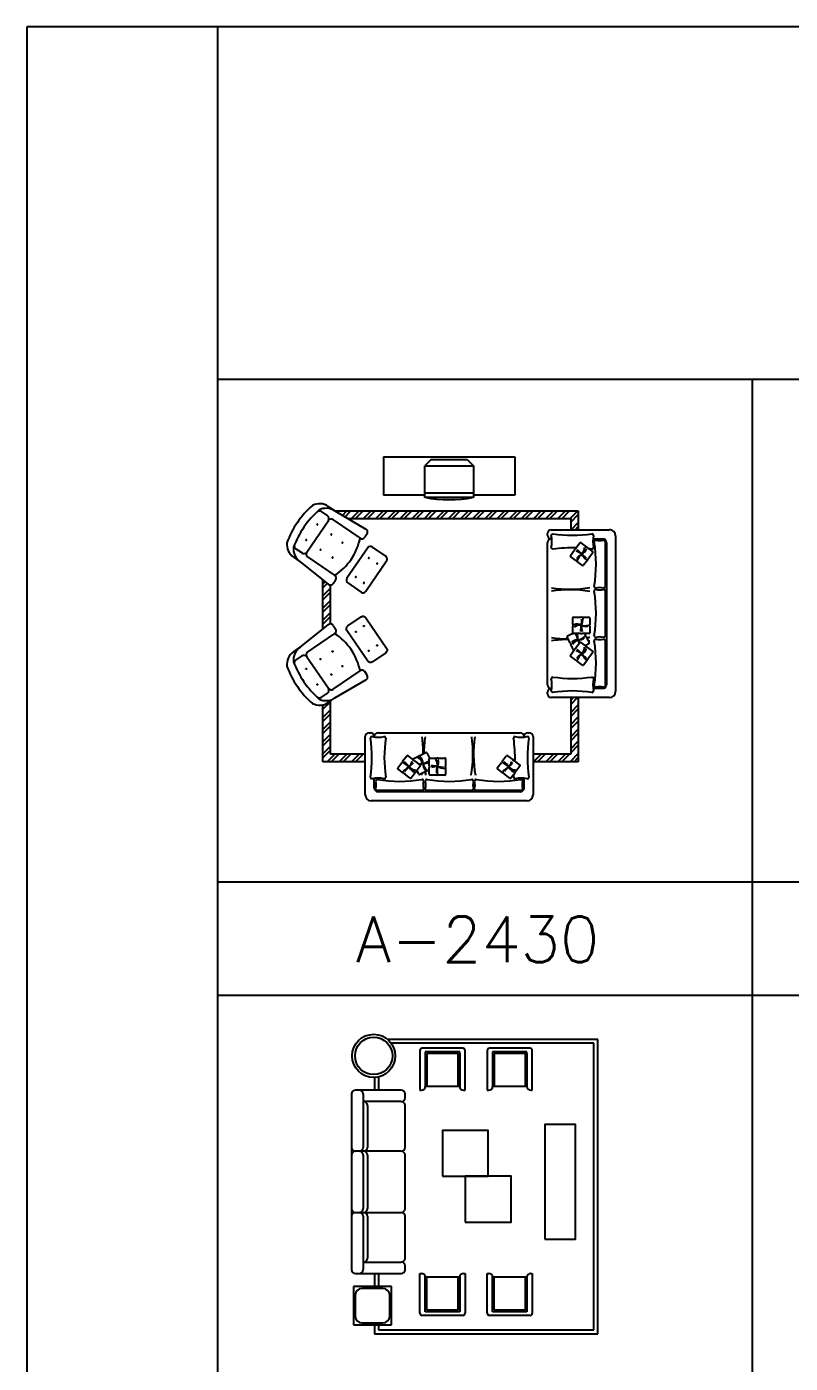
# Model space of a CAD drawing. Extents: x -59 to 107, y 53 to 89.
# Drawn here: x 82.95 to 92.95, y 70.88 to 88.38 of the extents above; entities that cross this region are included whole.
import ezdxf

# ---------------------------------------------------------------- set-up
doc = ezdxf.new("R2010")
doc.units = 0
doc.header["$MEASUREMENT"] = 0
for name, color, linetype in [('ELETRO', 11, 'CONTINUOUS'), ('FOLHA', 3, 'CONTINUOUS'), ('MOBILIA', 2, 'CONTINUOUS'), ('PISO', 11, 'CONTINUOUS')]:
    doc.layers.add(name, color=color, linetype=linetype)
doc.styles.get("Standard").update_dxf_attribs({"font": 'txt.shx', "height": 0.15})
pattern_1 = [(45, (-929.51694, -4930.86783), (-0.079549513, 0.079549513), []), (45, (-929.46391, -4930.86783), (-0.079549513, 0.079549513), [])]

# ---------------------------------------------------------------- blocks, each defined once
blk = doc.blocks.new('FOLHAVERDE')
at = {"layer": 'FOLHA', "linetype": 'CONTINUOUS'}
for p, q in [((-5.455, 37.298), (-29.955, 37.298)), ((-29.955, 37.298), (-29.955, 2.298)), ((-27.455, 37.298), (-27.455, 2.298)), ((-27.455, 35.298), (-27.455, 2.298))]:
    blk.add_line(p, q, dxfattribs=at)

msp = doc.modelspace()

# ---------------------------------------------------------------- hatches: boundary and pattern name
at = {"layer": 'ELETRO'}
h = msp.add_hatch(dxfattribs=at)
h.set_pattern_fill('ANSI32', color=256, scale=0.3, style=0)
h.set_pattern_definition(pattern_1)
h.paths.add_polyline_path([(86.981, 82.038), (87.153, 81.938), (90.07, 81.938), (90.07, 81.793), (90.17, 81.793), (90.17, 82.038)])
h = msp.add_hatch(dxfattribs=at)
h.set_pattern_fill('ANSI32', color=256, scale=0.3, style=0)
h.set_pattern_definition(pattern_1)
h.paths.add_polyline_path([(86.923, 81.069, -0.172554), (86.895, 81.079), (86.823, 81.136), (86.823, 80.491), (86.895, 80.549, -0.172554), (86.923, 80.558)])
h = msp.add_hatch(dxfattribs=at)
h.set_pattern_fill('ANSI32', color=256, scale=0.3, style=0)
h.set_pattern_definition(pattern_1)
h.paths.add_polyline_path([(87.379, 78.755), (87.379, 78.855), (86.923, 78.855), (86.923, 79.55), (86.894, 79.53, -0.096727), (86.823, 79.5), (86.823, 78.755)])
h = msp.add_hatch(dxfattribs=at)
h.set_pattern_fill('ANSI32', color=256, scale=0.3, style=0)
h.set_pattern_definition(pattern_1)
h.paths.add_polyline_path([(90.17, 79.595), (90.07, 79.595), (90.07, 78.855), (89.577, 78.855), (89.577, 78.755), (90.17, 78.755)])

# ---------------------------------------------------------------- linework, layer by layer
for p, q in [((88.241, 82.71), (88.158, 82.627)), ((88.241, 82.71), (88.715, 82.71)), ((88.715, 82.71), (88.798, 82.627)), ((88.798, 82.27), (88.158, 82.27)), ((90.134, 81.546), (90.189, 81.62)), ((90.203, 81.621), (90.273, 81.568)), ((90.289, 81.556), (90.359, 81.503)), ((90.066, 81.457), (90.122, 81.53)), ((90.138, 81.39), (90.068, 81.443)), ((90.224, 81.325), (90.154, 81.378)), ((90.293, 81.4), (90.238, 81.327)), ((90.361, 81.489), (90.305, 81.416)), ((90.097, 80.55), (90.097, 80.638)), ((90.097, 80.442), (90.097, 80.53)), ((90.107, 80.648), (90.199, 80.648)), ((90.219, 80.648), (90.311, 80.648)), ((90.321, 80.638), (90.321, 80.55)), ((90.321, 80.53), (90.321, 80.442)), ((90.063, 80.309), (90.024, 80.388)), ((90.029, 80.401), (90.1, 80.436)), ((90.199, 80.432), (90.107, 80.432)), ((90.311, 80.432), (90.219, 80.432)), ((90.252, 80.432), (90.264, 80.407)), ((90.273, 80.39), (90.311, 80.311)), ((90.066, 80.151), (90.122, 80.225)), ((90.11, 80.212), (90.072, 80.291)), ((90.134, 80.241), (90.189, 80.314)), ((90.203, 80.316), (90.273, 80.263)), ((90.307, 80.297), (90.259, 80.274)), ((90.289, 80.251), (90.359, 80.198)), ((90.361, 80.184), (90.305, 80.11)), ((90.138, 80.084), (90.068, 80.137)), ((90.224, 80.019), (90.154, 80.072)), ((90.293, 80.095), (90.238, 80.021)), ((87.869, 78.762), (87.922, 78.832)), ((87.936, 78.834), (88.009, 78.778)), ((87.997, 78.79), (88.076, 78.828)), ((88.025, 78.766), (88.098, 78.711)), ((88.093, 78.837), (88.172, 78.876)), ((88.186, 78.871), (88.22, 78.8)), ((88.217, 78.701), (88.217, 78.793)), ((88.227, 78.803), (88.315, 78.803)), ((88.334, 78.803), (88.422, 78.803)), ((88.432, 78.793), (88.432, 78.701)), ((89.174, 78.762), (89.227, 78.832)), ((89.241, 78.834), (89.315, 78.778)), ((89.331, 78.766), (89.404, 78.711)), ((87.804, 78.676), (87.857, 78.746)), ((87.879, 78.607), (87.806, 78.662)), ((87.968, 78.539), (87.895, 78.595)), ((88.035, 78.611), (87.982, 78.541)), ((88.1, 78.697), (88.047, 78.627)), ((88.082, 78.593), (88.058, 78.641)), ((88.174, 78.627), (88.095, 78.589)), ((88.217, 78.648), (88.192, 78.636)), ((88.217, 78.589), (88.217, 78.681)), ((88.315, 78.579), (88.227, 78.579)), ((88.422, 78.579), (88.334, 78.579)), ((88.432, 78.681), (88.432, 78.589)), ((89.109, 78.676), (89.162, 78.746)), ((89.185, 78.607), (89.111, 78.662)), ((89.274, 78.539), (89.2, 78.595)), ((89.341, 78.611), (89.288, 78.541)), ((89.406, 78.697), (89.353, 78.627))]:
    msp.add_line(p, q, dxfattribs=at)
for points in [[(86.748, 81.865, 1), (86.755, 81.86, 1)], [(86.931, 81.734, 1), (86.939, 81.729, 1)], [(86.603, 81.661, 1), (86.61, 81.656, 1)], [(87.076, 81.625, 1), (87.083, 81.62, 1)], [(86.789, 81.533, 1), (86.796, 81.528, 1)], [(86.947, 81.43, 1), (86.955, 81.425, 1)], [(87.421, 81.424, 1), (87.428, 81.419, 1)], [(87.531, 81.353, 1), (87.539, 81.348, 1)], [(87.251, 81.176, 1), (87.259, 81.171, 1)], [(87.358, 81.099, 1), (87.365, 81.094, 1)], [(87.358, 80.529, -1), (87.365, 80.534, -1)], [(87.251, 80.451, -1), (87.259, 80.456, -1)], [(86.947, 80.197, -1), (86.955, 80.202, -1)], [(87.421, 80.204, -1), (87.428, 80.209, -1)], [(87.531, 80.275, -1), (87.539, 80.28, -1)], [(86.789, 80.094, -1), (86.796, 80.099, -1)], [(87.076, 80.002, -1), (87.083, 80.007, -1)], [(86.603, 79.967, -1), (86.61, 79.972, -1)], [(86.931, 79.893, -1), (86.939, 79.898, -1)], [(86.748, 79.763, -1), (86.755, 79.768, -1)]]:
    msp.add_lwpolyline(points, format="xyb", close=True, dxfattribs=at)
for centre, radius, start, end in [((88.478, 83.859), 1.673, 258.9759, 281.0241), ((90.197, 81.614), 0.0099, 52.8337, 142.8337), ((90.122, 81.566), 0.131, 314.3607, 357.525), ((90.267, 81.56), 0.0099, 322.8337, 52.8337), ((90.283, 81.548), 0.0099, 52.8337, 142.8337), ((90.074, 81.451), 0.0099, 142.8337, 232.8337), ((90.119, 81.522), 0.0099, 206.0793, 215.3871), ((90.129, 81.524), 0.0099, 52.8337, 142.8337), ((90.141, 81.54), 0.0099, 142.8337, 232.8337), ((90.144, 81.398), 0.0099, 232.8337, 322.8337), ((90.011, 81.199), 0.341, 53.4387, 67.1255), ((90.16, 81.386), 0.0099, 142.8337, 232.8337), ((90.284, 81.341), 0.15, 118.3218, 152.2851), ((90.383, 81.283), 0.254, 131.737, 154.0548), ((89.95, 81.257), 0.341, 39.4119, 53.0987), ((90.178, 81.568), 0.101, 290.5294, 346.4081), ((90.465, 81.703), 0.341, 222.3507, 236.0375), ((90.438, 81.592), 0.254, 207.775, 230.0928), ((90.297, 81.422), 0.0099, 232.8337, 322.8337), ((90.285, 81.406), 0.0099, 322.8337, 52.8337), ((90.353, 81.495), 0.0099, 322.8337, 52.8337), ((90.23, 81.333), 0.0099, 232.8337, 322.8337), ((90.107, 80.638), 0.0099, 90, 180), ((90.107, 80.55), 0.0099, 180, 270), ((90.107, 80.53), 0.0099, 90, 180), ((90.155, 80.455), 0.101, 57.6957, 113.5744), ((90.19, 80.411), 0.131, 81.5271, 124.6913), ((90.199, 80.638), 0.0099, 0, 90), ((90.54, 80.461), 0.341, 166.5783, 180.2651), ((90.219, 80.638), 0.0099, 90, 180), ((89.979, 80.648), 0.254, 334.9413, 357.2592), ((89.874, 80.602), 0.341, 349.5171, 3.2039), ((90.55, 80.544), 0.341, 180.605, 194.2918), ((90.271, 80.677), 0.15, 245.4882, 279.4515), ((90.258, 80.79), 0.254, 258.9033, 281.2211), ((90.311, 80.638), 0.0099, 0, 90), ((90.311, 80.55), 0.0099, 270, 0), ((90.311, 80.53), 0.0099, 0, 90), ((90.033, 80.392), 0.0099, 116.0793, 206.0793), ((90.157, 80.249), 0.101, 83.775, 139.6537), ((90.207, 80.225), 0.131, 107.6064, 150.7706), ((90.107, 80.442), 0.0099, 180, 270), ((89.84, 80.258), 0.341, 15.5964, 29.2832), ((89.913, 80.345), 0.254, 1.0206, 20.1576), ((90.472, 80.503), 0.341, 206.6843, 213.83), ((90.102, 80.595), 0.254, 284.9826, 307.3004), ((90.164, 80.499), 0.15, 271.5675, 305.5308), ((90.5, 80.424), 0.341, 192.6575, 200.6718), ((90.199, 80.442), 0.0099, 270, 0), ((90.219, 80.442), 0.0099, 180, 270), ((90.255, 80.403), 0.0099, 296.0793, 26.0793), ((90.264, 80.385), 0.0099, 26.0793, 116.0793), ((90.311, 80.442), 0.0099, 270, 0), ((90.072, 80.313), 0.0099, 206.0793, 296.0793), ((90.074, 80.145), 0.0099, 142.8337, 232.8337), ((90.08, 80.296), 0.0099, 116.0793, 206.0793), ((90.119, 80.217), 0.0099, 206.0793, 215.3871), ((90.129, 80.219), 0.0099, 52.8337, 142.8337), ((90.141, 80.235), 0.0099, 142.8337, 232.8337), ((90.011, 79.894), 0.341, 53.4387, 67.1255), ((90.284, 80.036), 0.15, 118.3218, 152.2851), ((90.383, 79.978), 0.254, 131.737, 154.0548), ((89.95, 79.951), 0.341, 39.4119, 53.0987), ((90.197, 80.308), 0.0099, 52.8337, 142.8337), ((90.122, 80.261), 0.131, 314.3607, 357.525), ((90.178, 80.262), 0.101, 290.5294, 346.4081), ((90.438, 80.286), 0.254, 207.775, 230.0928), ((90.465, 80.397), 0.341, 222.3507, 236.0375), ((90.267, 80.255), 0.0099, 322.8337, 52.8337), ((90.283, 80.243), 0.0099, 52.8337, 142.8337), ((90.302, 80.306), 0.0099, 296.0793, 26.0793), ((90.353, 80.19), 0.0099, 322.8337, 52.8337), ((90.144, 80.092), 0.0099, 232.8337, 322.8337), ((90.16, 80.08), 0.0099, 142.8337, 232.8337), ((90.23, 80.027), 0.0099, 232.8337, 322.8337), ((90.297, 80.116), 0.0099, 232.8337, 322.8337), ((90.285, 80.101), 0.0099, 322.8337, 52.8337), ((87.865, 78.74), 0.0099, 52.8337, 142.8337), ((87.877, 78.756), 0.0099, 142.8337, 232.8337), ((87.93, 78.826), 0.0099, 52.8337, 142.8337), ((87.678, 78.889), 0.341, 323.4387, 337.1255), ((88.001, 78.781), 0.0099, 116.0793, 125.3871), ((88.003, 78.77), 0.0099, 322.8337, 52.8337), ((88.019, 78.758), 0.0099, 52.8337, 142.8337), ((88.009, 78.693), 0.131, 17.6064, 60.7706), ((88.08, 78.819), 0.0099, 26.0793, 116.0793), ((88.098, 78.828), 0.0099, 116.0793, 206.0793), ((88.033, 78.743), 0.101, 353.775, 49.6537), ((88.042, 79.06), 0.341, 285.5964, 299.2832), ((88.177, 78.867), 0.0099, 26.0793, 116.0793), ((88.227, 78.793), 0.0099, 90, 180), ((88.195, 78.71), 0.131, 351.5271, 34.6913), ((88.315, 78.793), 0.0099, 0, 90), ((88.334, 78.793), 0.0099, 90, 180), ((88.239, 78.745), 0.101, 327.6957, 23.5744), ((88.422, 78.793), 0.0099, 0, 90), ((89.17, 78.74), 0.0099, 52.8337, 142.8337), ((89.182, 78.756), 0.0099, 142.8337, 232.8337), ((89.235, 78.826), 0.0099, 52.8337, 142.8337), ((88.984, 78.889), 0.341, 323.4387, 337.1255), ((89.307, 78.781), 0.0099, 116.0793, 125.3871), ((89.309, 78.77), 0.0099, 322.8337, 52.8337), ((89.325, 78.758), 0.0099, 52.8337, 142.8337), ((87.812, 78.67), 0.0099, 142.8337, 232.8337), ((87.762, 78.517), 0.254, 41.737, 64.0548), ((88.07, 78.461), 0.254, 117.775, 140.0928), ((87.885, 78.615), 0.0099, 232.8337, 322.8337), ((87.82, 78.615), 0.15, 28.3218, 62.2851), ((87.901, 78.603), 0.0099, 142.8337, 232.8337), ((88.181, 78.435), 0.341, 132.3507, 146.0375), ((87.736, 78.95), 0.341, 309.4119, 323.0987), ((88.046, 78.722), 0.101, 200.5294, 256.4081), ((88.045, 78.778), 0.131, 224.3607, 267.525), ((88.039, 78.633), 0.0099, 232.8337, 322.8337), ((88.027, 78.617), 0.0099, 322.8337, 52.8337), ((88.091, 78.598), 0.0099, 206.0793, 296.0793), ((88.208, 78.4), 0.341, 102.6575, 110.6718), ((88.287, 78.428), 0.341, 116.6843, 123.83), ((88.092, 78.703), 0.0099, 322.8337, 52.8337), ((88.129, 78.986), 0.254, 271.0206, 290.1576), ((88.379, 78.798), 0.254, 194.9826, 217.3004), ((88.284, 78.736), 0.15, 181.5675, 215.5308), ((88.17, 78.636), 0.0099, 296.0793, 26.0793), ((88.187, 78.645), 0.0099, 206.0793, 296.0793), ((88.227, 78.701), 0.0099, 180, 270), ((88.227, 78.681), 0.0099, 90, 180), ((88.227, 78.589), 0.0099, 180, 270), ((88.245, 78.359), 0.341, 76.5783, 90.2651), ((88.329, 78.35), 0.341, 90.605, 104.2918), ((88.461, 78.629), 0.15, 155.4882, 189.4515), ((88.315, 78.589), 0.0099, 270, 0), ((88.574, 78.642), 0.254, 168.9033, 191.2211), ((88.432, 78.921), 0.254, 244.9413, 267.2592), ((88.386, 79.026), 0.341, 259.5171, 273.2039), ((88.334, 78.589), 0.0099, 180, 270), ((88.422, 78.701), 0.0099, 270, 0), ((88.422, 78.681), 0.0099, 0, 90), ((88.422, 78.589), 0.0099, 270, 0), ((89.117, 78.67), 0.0099, 142.8337, 232.8337), ((89.068, 78.517), 0.254, 41.737, 64.0548), ((89.376, 78.461), 0.254, 117.775, 140.0928), ((89.191, 78.615), 0.0099, 232.8337, 322.8337), ((89.126, 78.615), 0.15, 28.3218, 62.2851), ((89.206, 78.603), 0.0099, 142.8337, 232.8337), ((89.487, 78.435), 0.341, 132.3507, 146.0375), ((89.041, 78.95), 0.341, 309.4119, 323.0987), ((89.352, 78.722), 0.101, 200.5294, 256.4081), ((89.351, 78.778), 0.131, 224.3607, 267.525), ((89.345, 78.633), 0.0099, 232.8337, 322.8337), ((89.333, 78.617), 0.0099, 322.8337, 52.8337), ((89.398, 78.703), 0.0099, 322.8337, 52.8337), ((87.974, 78.547), 0.0099, 232.8337, 322.8337)]:
    msp.add_arc(centre, radius, start, end, dxfattribs=at)
at = {"layer": 'FOLHA', "linetype": 'CONTINUOUS'}
for p, q in [((107.445, 83.759), (85.445, 83.759)), ((92.445, 83.759), (92.445, 54.973)), ((85.445, 77.18), (107.445, 77.18)), ((85.445, 75.7), (107.445, 75.7))]:
    msp.add_line(p, q, dxfattribs=at)
at = {"layer": 'MOBILIA', "linetype": 'CONTINUOUS'}
for p, q in [((87.618, 82.747), (87.618, 82.247)), ((87.618, 82.747), (89.338, 82.747)), ((88.158, 82.216), (88.158, 82.627)), ((88.158, 82.627), (88.798, 82.627)), ((88.798, 82.627), (88.798, 82.216)), ((89.338, 82.747), (89.338, 82.247)), ((88.158, 82.247), (87.618, 82.247)), ((88.798, 82.216), (88.158, 82.216)), ((89.338, 82.247), (88.798, 82.247)), ((86.981, 82.038), (90.17, 82.038)), ((87.153, 81.938), (90.07, 81.938)), ((90.07, 81.938), (90.07, 81.793)), ((90.17, 82.038), (90.17, 81.793)), ((86.823, 80.491), (86.823, 81.136)), ((86.923, 80.558), (86.923, 81.069)), ((86.823, 78.755), (86.823, 79.5)), ((86.923, 78.855), (86.923, 79.555)), ((90.07, 79.595), (90.07, 78.855)), ((90.17, 79.595), (90.17, 78.755)), ((87.379, 78.755), (86.823, 78.755)), ((87.379, 78.855), (86.923, 78.855)), ((90.07, 78.855), (89.577, 78.855)), ((90.17, 78.755), (89.577, 78.755))]:
    msp.add_line(p, q, dxfattribs=at)
at = {"layer": 'MOBILIA'}
for p, q in [((86.894, 82.097), (86.981, 82.038)), ((86.613, 81.499), (86.896, 81.912)), ((86.802, 82.03), (86.884, 81.974)), ((86.958, 81.924), (87.312, 81.681)), ((86.981, 82.038), (87.389, 81.801)), ((86.981, 82.038), (87.389, 81.801)), ((86.981, 82.038), (87.389, 81.801)), ((87.404, 81.737), (87.374, 81.693)), ((87.404, 81.737), (87.374, 81.693)), ((87.404, 81.737), (87.374, 81.693)), ((89.766, 81.723), (89.766, 81.743)), ((89.815, 81.793), (90.578, 81.793)), ((89.766, 79.763), (89.766, 81.624)), ((89.815, 81.674), (89.822, 81.674)), ((90.362, 81.674), (90.489, 81.674)), ((90.538, 81.624), (90.538, 79.763)), ((90.657, 81.714), (90.657, 79.674)), ((86.44, 81.434), (86.527, 81.374)), ((86.469, 81.544), (86.551, 81.488)), ((86.625, 81.437), (86.979, 81.195)), ((86.526, 81.374), (86.895, 81.079)), ((86.526, 81.374), (86.895, 81.079)), ((86.526, 81.374), (86.895, 81.079)), ((86.96, 81.088), (86.99, 81.133)), ((86.96, 81.088), (86.99, 81.133)), ((86.96, 81.088), (86.99, 81.133)), ((86.526, 80.254), (86.895, 80.549)), ((86.526, 80.254), (86.895, 80.549)), ((86.526, 80.254), (86.895, 80.549)), ((86.96, 80.539), (86.99, 80.494)), ((86.96, 80.539), (86.99, 80.494)), ((86.96, 80.539), (86.99, 80.494)), ((86.625, 80.19), (86.979, 80.432)), ((86.44, 80.193), (86.527, 80.253)), ((86.469, 80.084), (86.551, 80.14)), ((86.613, 80.128), (86.896, 79.716)), ((86.958, 79.704), (87.312, 79.946)), ((86.981, 79.59), (87.389, 79.827)), ((86.981, 79.59), (87.389, 79.827)), ((86.981, 79.59), (87.389, 79.827)), ((87.404, 79.89), (87.374, 79.934)), ((87.404, 79.89), (87.374, 79.934)), ((87.404, 79.89), (87.374, 79.934)), ((86.802, 79.597), (86.884, 79.653)), ((89.766, 79.644), (89.766, 79.664)), ((89.821, 79.714), (89.815, 79.714)), ((90.489, 79.714), (90.364, 79.714)), ((86.894, 79.53), (86.981, 79.59)), ((90.578, 79.595), (89.815, 79.595)), ((87.429, 79.134), (87.448, 79.134)), ((87.547, 79.134), (89.409, 79.134)), ((89.508, 79.134), (89.528, 79.134)), ((87.379, 78.322), (87.379, 79.085)), ((87.498, 79.079), (87.498, 79.085)), ((89.458, 79.085), (89.458, 79.077)), ((89.577, 79.085), (89.577, 78.322)), ((87.498, 78.411), (87.498, 78.536)), ((89.458, 78.538), (89.458, 78.411)), ((89.498, 78.243), (87.458, 78.243)), ((89.409, 78.362), (87.547, 78.362)), ((88.096, 74.974), (88.096, 74.454)), ((88.656, 75.004), (88.126, 75.004)), ((88.166, 74.954), (88.166, 74.504)), ((88.616, 74.954), (88.166, 74.954)), ((88.596, 74.934), (88.596, 74.504)), ((88.616, 74.504), (88.616, 74.954)), ((88.616, 74.934), (88.616, 74.504)), ((88.686, 74.454), (88.686, 74.974)), ((88.978, 74.974), (88.978, 74.454)), ((89.537, 75.004), (89.008, 75.004)), ((89.497, 74.954), (89.048, 74.954)), ((89.048, 74.954), (89.048, 74.504)), ((89.477, 74.934), (89.477, 74.504)), ((89.497, 74.504), (89.497, 74.954)), ((89.497, 74.934), (89.497, 74.504)), ((89.567, 74.454), (89.567, 74.974)), ((87.201, 74.404), (87.201, 72.104)), ((87.851, 74.454), (87.251, 74.454)), ((87.351, 74.404), (87.351, 73.704)), ((87.901, 74.354), (87.901, 74.404)), ((88.096, 74.454), (88.116, 74.454)), ((88.616, 74.504), (88.166, 74.504)), ((88.666, 74.454), (88.686, 74.454)), ((88.978, 74.454), (88.998, 74.454)), ((89.497, 74.504), (89.048, 74.504)), ((89.547, 74.454), (89.567, 74.454)), ((87.851, 74.304), (87.351, 74.304)), ((87.357, 74.304), (87.351, 74.304)), ((87.901, 73.704), (87.901, 74.254)), ((87.851, 73.654), (87.251, 73.654)), ((87.351, 73.604), (87.351, 72.904)), ((87.901, 72.904), (87.901, 73.604)), ((87.251, 72.854), (87.851, 72.854)), ((87.351, 72.804), (87.351, 72.104)), ((87.901, 72.254), (87.901, 72.804)), ((87.351, 72.204), (87.851, 72.204)), ((87.351, 72.204), (87.357, 72.204)), ((87.901, 72.104), (87.901, 72.154)), ((87.251, 72.054), (87.851, 72.054)), ((88.096, 71.534), (88.096, 72.054)), ((88.096, 72.054), (88.116, 72.054)), ((88.166, 71.554), (88.166, 72.004)), ((88.616, 72.004), (88.166, 72.004)), ((88.596, 71.574), (88.596, 72.004)), ((88.616, 72.004), (88.616, 71.554)), ((88.616, 71.574), (88.616, 72.004)), ((88.666, 72.054), (88.686, 72.054)), ((88.686, 72.054), (88.686, 71.534)), ((88.978, 71.534), (88.978, 72.054)), ((88.978, 72.054), (88.998, 72.054)), ((89.048, 71.554), (89.048, 72.004)), ((89.497, 72.004), (89.048, 72.004)), ((89.477, 71.574), (89.477, 72.004)), ((89.497, 72.004), (89.497, 71.554)), ((89.497, 71.574), (89.497, 72.004)), ((89.547, 72.054), (89.567, 72.054)), ((89.567, 72.054), (89.567, 71.534)), ((87.224, 71.883), (87.224, 71.383)), ((87.724, 71.883), (87.224, 71.883)), ((87.724, 71.383), (87.724, 71.883)), ((88.656, 71.504), (88.126, 71.504)), ((88.616, 71.554), (88.166, 71.554)), ((89.537, 71.504), (89.008, 71.504)), ((89.497, 71.554), (89.048, 71.554)), ((87.224, 71.383), (87.724, 71.383))]:
    msp.add_line(p, q, dxfattribs=at)
for points in [[(87.411, 81.554), (87.139, 81.157, 0.414214), (87.15, 81.095), (87.325, 80.975, 0.414214), (87.387, 80.987), (87.659, 81.384, 0.414214), (87.647, 81.446), (87.473, 81.566, 0.414214)], [(87.411, 80.073), (87.139, 80.471, -0.414214), (87.15, 80.533), (87.325, 80.652, -0.414214), (87.387, 80.64), (87.659, 80.243, -0.414214), (87.647, 80.181), (87.473, 80.062, -0.414214)]]:
    msp.add_lwpolyline(points, format="xyb", close=True, dxfattribs=at)
for points in [[(90.523, 81.631), (90.523, 81.052, -0.414214), (90.499, 81.028)], [(90.523, 80.986), (90.523, 80.407, -0.414214), (90.499, 80.382)], [(90.523, 80.335), (90.523, 79.756, -0.414214), (90.499, 79.731)], [(88.119, 78.377), (87.54, 78.377, -0.414214), (87.515, 78.401)], [(88.77, 78.377), (88.191, 78.377, -0.414214), (88.167, 78.401)], [(89.416, 78.377), (88.837, 78.377, -0.414214), (88.812, 78.401)]]:
    msp.add_lwpolyline(points, format="xyb", dxfattribs=at)
at = {"layer": 'MOBILIA', "linetype": 'CONTINUOUS'}
for points in [[(88.389, 73.327), (88.989, 73.327), (88.989, 73.927), (88.389, 73.927)], [(89.733, 72.504), (90.133, 72.504), (90.133, 74.004), (89.733, 74.004)], [(88.689, 72.727), (89.289, 72.727), (89.289, 73.327), (88.689, 73.327)]]:
    msp.add_lwpolyline(points, close=True, dxfattribs=at)
at = {"layer": 'MOBILIA'}
msp.add_circle((87.49, 74.903), 0.283, dxfattribs=at)
for centre, radius, start, end in [((87.48, 81.209), 1.2, 131.3955, 159.8296), ((86.781, 81.932), 0.201, 55.5664, 117.8589), ((87.567, 81.149), 1.2, 131.3955, 159.8296), ((86.777, 81.993), 0.0446, 55.6125, 120.6351), ((86.867, 81.872), 0.201, 55.5664, 117.8589), ((86.867, 81.872), 0.201, 55.5664, 117.8589), ((86.859, 81.937), 0.0446, 325.6125, 55.6125), ((86.933, 81.887), 0.0446, 55.6125, 145.6125), ((87.367, 81.762), 0.0446, 325.6125, 59.8921), ((87.367, 81.762), 0.0446, 325.6125, 59.8921), ((87.367, 81.762), 0.0446, 325.6125, 59.8921), ((89.815, 81.743), 0.0495, 90, 180), ((89.837, 81.716), 0.0219, 90, 180), ((90.092, 83.49), 1.771, 261.7032, 278.2968), ((90.348, 81.716), 0.0219, 0, 90), ((90.578, 81.714), 0.0792, 0, 90), ((86.553, 81.6), 0.201, 173.3661, 235.6587), ((86.64, 81.54), 0.201, 173.3661, 235.6587), ((86.494, 81.581), 0.0446, 170.59, 235.6125), ((86.572, 81.83), 0.754, 302.6076, 348.6175), ((87.337, 81.718), 0.0446, 235.6125, 325.6125), ((89.815, 81.723), 0.0495, 180, 270), ((89.815, 81.624), 0.0495, 90, 180), ((89.507, 81.638), 0.317, 345.7458, 14.2542), ((89.837, 81.56), 0.0219, 180, 270), ((90.092, 79.785), 1.771, 88.4195, 98.2968), ((90.348, 81.56), 0.0219, 270, 0), ((90.677, 81.638), 0.317, 165.7458, 194.2542), ((90.402, 81.631), 0.0248, 90, 180), ((88.726, 81.342), 1.677, 350.0585, 9.9415), ((90.45, 81.821), 0.171, 253.6808, 286.3192), ((90.489, 81.624), 0.0495, 360, 90), ((90.499, 81.631), 0.0248, 360, 90), ((86.577, 81.524), 0.0446, 235.6125, 325.6125), ((86.65, 81.474), 0.0446, 145.6125, 235.6125), ((90.092, 79.785), 1.771, 81.7032, 83.0767), ((86.923, 81.114), 0.0446, 231.333, 325.6125), ((86.923, 81.114), 0.0446, 231.333, 325.6125), ((86.923, 81.114), 0.0446, 231.333, 325.6125), ((86.954, 81.158), 0.0446, 325.6125, 55.6125), ((90.049, 82.629), 1.616, 261.7841, 279.7028), ((90.402, 81.052), 0.0248, 180, 270), ((90.45, 80.863), 0.171, 73.6808, 106.3192), ((90.049, 79.39), 1.616, 80.2972, 98.2159), ((90.402, 80.986), 0.0248, 90, 180), ((88.726, 80.696), 1.677, 350.0585, 9.9415), ((90.45, 81.175), 0.171, 253.6808, 286.3192), ((90.499, 80.986), 0.0248, 360, 90), ((86.923, 80.514), 0.0446, 34.3875, 128.667), ((86.923, 80.514), 0.0446, 34.3875, 128.667), ((86.923, 80.514), 0.0446, 34.3875, 128.667), ((86.954, 80.469), 0.0446, 304.3875, 34.3875), ((86.572, 79.797), 0.754, 11.3825, 57.3924), ((90.049, 81.979), 1.616, 261.7841, 269.5542), ((90.049, 78.739), 1.616, 90.32, 98.2159), ((90.049, 81.979), 1.616, 278.1359, 279.7028), ((90.049, 78.739), 1.616, 80.2972, 81.1124), ((90.402, 80.407), 0.0248, 180, 270), ((90.402, 80.335), 0.0248, 90, 180), ((88.726, 80.045), 1.677, 350.0585, 9.9415), ((90.45, 80.218), 0.171, 73.6808, 106.3192), ((90.45, 80.524), 0.171, 253.6808, 286.3192), ((90.499, 80.335), 0.0248, 360, 90), ((86.553, 80.028), 0.201, 124.3413, 186.6339), ((86.64, 80.087), 0.201, 124.3413, 186.6339), ((86.65, 80.153), 0.0446, 124.3875, 214.3875), ((87.48, 80.418), 1.2, 200.1704, 228.6045), ((87.567, 80.478), 1.2, 200.1704, 228.6045), ((86.494, 80.047), 0.0446, 124.3875, 189.41), ((86.577, 80.103), 0.0446, 34.3875, 124.3875), ((87.337, 79.909), 0.0446, 34.3875, 124.3875), ((87.367, 79.865), 0.0446, 300.1079, 34.3875), ((87.367, 79.865), 0.0446, 300.1079, 34.3875), ((87.367, 79.865), 0.0446, 300.1079, 34.3875), ((89.837, 79.841), 0.0219, 90, 180), ((89.507, 79.763), 0.317, 345.7458, 14.2542), ((90.092, 81.616), 1.771, 261.7032, 278.2968), ((90.348, 79.841), 0.0219, 0, 90), ((90.677, 79.763), 0.317, 165.7458, 194.2542), ((86.859, 79.69), 0.0446, 304.3875, 34.3875), ((86.933, 79.741), 0.0446, 214.3875, 304.3875), ((89.815, 79.763), 0.0495, 180, 270), ((89.815, 79.664), 0.0495, 90, 180), ((89.815, 79.644), 0.0495, 180, 270), ((89.837, 79.685), 0.0219, 180, 270), ((90.092, 77.91), 1.771, 81.7032, 98.2968), ((90.348, 79.685), 0.0219, 270, 0), ((90.402, 79.756), 0.0248, 180, 270), ((90.45, 79.566), 0.171, 73.6808, 106.3192), ((90.489, 79.763), 0.0495, 270, 360), ((90.578, 79.674), 0.0792, 270, 0), ((86.781, 79.696), 0.201, 242.1411, 304.4336), ((86.777, 79.634), 0.0446, 239.3649, 304.3875), ((86.867, 79.755), 0.201, 242.1411, 304.4336), ((86.867, 79.755), 0.201, 242.1411, 304.4336), ((87.429, 79.085), 0.0495, 90, 180), ((87.448, 79.085), 0.0495, 0, 90), ((87.547, 79.085), 0.0495, 90, 180), ((89.409, 79.085), 0.0495, 0, 90), ((89.508, 79.085), 0.0495, 90, 180), ((89.528, 79.085), 0.0495, 0, 90), ((87.469, 79.063), 0.0219, 90, 180), ((85.695, 78.808), 1.771, 351.7032, 8.2968), ((87.547, 79.392), 0.317, 255.7458, 284.2542), ((87.625, 79.063), 0.0219, 360, 90), ((89.4, 78.808), 1.771, 171.7032, 188.2968), ((86.524, 78.851), 1.616, 0.32, 8.2159), ((89.763, 78.851), 1.616, 171.7841, 179.5542), ((87.174, 78.851), 1.616, 350.2972, 8.2159), ((90.414, 78.851), 1.616, 171.7841, 189.7028), ((89.344, 79.063), 0.0219, 90, 180), ((87.57, 78.808), 1.771, 358.4195, 8.2968), ((89.422, 79.392), 0.317, 255.7458, 284.2542), ((89.5, 79.063), 0.0219, 360, 90), ((91.275, 78.808), 1.771, 171.7032, 188.2968), ((86.524, 78.851), 1.616, 350.2972, 351.1124), ((89.763, 78.851), 1.616, 188.1359, 189.7028), ((87.57, 78.808), 1.771, 351.7032, 353.0767), ((87.469, 78.552), 0.0219, 180, 270), ((87.547, 78.223), 0.317, 75.7458, 104.2542), ((87.547, 78.411), 0.0495, 180, 270), ((87.54, 78.498), 0.0248, 90, 180), ((87.351, 78.449), 0.171, 343.6808, 16.3192), ((87.83, 80.174), 1.677, 260.0585, 279.9415), ((87.625, 78.552), 0.0219, 270, 0), ((88.119, 78.498), 0.0248, 0, 90), ((88.119, 78.401), 0.0248, 270, 0), ((88.308, 78.449), 0.171, 163.6808, 196.3192), ((88.191, 78.498), 0.0248, 90, 180), ((88.002, 78.449), 0.171, 343.6808, 16.3192), ((88.481, 80.174), 1.677, 260.0585, 279.9415), ((88.77, 78.498), 0.0248, 0, 90), ((88.77, 78.401), 0.0248, 270, 0), ((88.96, 78.449), 0.171, 163.6808, 196.3192), ((88.837, 78.498), 0.0248, 90, 180), ((88.647, 78.449), 0.171, 343.6808, 16.3192), ((89.126, 80.174), 1.677, 260.0585, 279.9415), ((89.344, 78.552), 0.0219, 180, 270), ((89.422, 78.223), 0.317, 75.7458, 104.2542), ((89.409, 78.411), 0.0495, 270, 0), ((89.416, 78.498), 0.0248, 0, 90), ((89.416, 78.401), 0.0248, 270, 0), ((89.605, 78.449), 0.171, 163.6808, 196.3192), ((89.5, 78.552), 0.0219, 270, 0), ((87.458, 78.322), 0.0792, 180, 270), ((89.498, 78.322), 0.0792, 270, 0), ((88.126, 74.974), 0.03, 90, 180), ((88.656, 74.974), 0.03, 0, 90), ((89.008, 74.974), 0.03, 90, 180), ((89.537, 74.974), 0.03, 0, 90), ((87.251, 74.404), 0.05, 90, 180), ((87.301, 74.404), 0.05, 360, 90), ((87.851, 74.404), 0.05, 0, 90), ((88.116, 74.504), 0.05, 270, 360), ((88.666, 74.504), 0.05, 180, 270), ((88.998, 74.504), 0.05, 270, 360), ((89.547, 74.504), 0.05, 180, 270), ((87.851, 74.354), 0.05, 270, 360), ((87.851, 74.254), 0.05, 0, 90), ((87.251, 73.704), 0.05, 180, 270), ((87.301, 73.704), 0.05, 270, 360), ((87.851, 73.704), 0.05, 270, 360), ((87.251, 73.604), 0.05, 90, 180), ((87.301, 73.604), 0.05, 0, 90), ((87.851, 73.604), 0.05, 360, 90), ((87.251, 72.904), 0.05, 180, 270), ((87.251, 72.804), 0.05, 90, 180), ((87.301, 72.904), 0.05, 270, 0), ((87.301, 72.804), 0.05, 360, 90), ((87.851, 72.904), 0.05, 270, 360), ((87.851, 72.804), 0.05, 360, 90), ((87.251, 72.104), 0.05, 180, 270), ((87.301, 72.104), 0.05, 270, 0), ((87.851, 72.254), 0.05, 270, 360), ((87.851, 72.154), 0.05, 360, 90), ((87.851, 72.104), 0.05, 270, 0), ((88.116, 72.004), 0.05, 0, 90), ((88.666, 72.004), 0.05, 90, 180), ((88.998, 72.004), 0.05, 0, 90), ((89.547, 72.004), 0.05, 90, 180), ((88.126, 71.534), 0.03, 180, 270), ((88.656, 71.534), 0.03, 270, 0), ((89.008, 71.534), 0.03, 180, 270), ((89.537, 71.534), 0.03, 270, 0)]:
    msp.add_arc(centre, radius, start, end, dxfattribs=at)
at = {"layer": 'MOBILIA', "color": 155}
msp.add_arc((89.28, 78.547), 0.0099, 232.8337, 322.8337, dxfattribs=at)
at = {"layer": 'PISO', "linetype": 'CONTINUOUS'}
for p, q in [((90.425, 75.119), (87.674, 75.119)), ((90.425, 71.265), (90.425, 75.119)), ((90.375, 75.069), (87.72, 75.069)), ((88.186, 74.934), (88.186, 74.504)), ((88.596, 74.934), (88.186, 74.934)), ((88.596, 74.504), (88.596, 74.934)), ((89.477, 74.934), (89.068, 74.934)), ((89.068, 74.934), (89.068, 74.504)), ((89.477, 74.504), (89.477, 74.934)), ((90.375, 71.315), (90.375, 75.069)), ((87.501, 74.62), (87.501, 74.454)), ((87.551, 74.62), (87.551, 74.454)), ((87.407, 74.254), (87.407, 73.704)), ((87.407, 73.604), (87.407, 72.904)), ((87.407, 72.804), (87.407, 72.254)), ((87.501, 72.054), (87.501, 71.883)), ((87.551, 72.054), (87.551, 71.883)), ((88.186, 71.574), (88.186, 72.004)), ((88.596, 72.004), (88.596, 71.574)), ((89.068, 71.574), (89.068, 72.004)), ((89.477, 72.004), (89.477, 71.574)), ((88.596, 71.574), (88.186, 71.574)), ((89.477, 71.574), (89.068, 71.574)), ((87.501, 71.383), (87.501, 71.265)), ((87.501, 71.265), (90.425, 71.265)), ((87.551, 71.383), (87.551, 71.315)), ((87.551, 71.315), (90.375, 71.315))]:
    msp.add_line(p, q, dxfattribs=at)
at = {"layer": 'PISO'}
for p, q in [((87.248, 71.768), (87.248, 71.497)), ((87.609, 71.858), (87.339, 71.858)), ((87.7, 71.497), (87.7, 71.768)), ((87.339, 71.407), (87.609, 71.407))]:
    msp.add_line(p, q, dxfattribs=at)
msp.add_circle((87.49, 74.903), 0.245, dxfattribs=at)
at = {"layer": 'PISO', "linetype": 'CONTINUOUS'}
for centre, start, end in [((87.357, 74.254), 360, 90), ((87.357, 73.704), 270, 360), ((87.357, 73.604), 0, 90), ((87.357, 72.904), 270, 0), ((87.357, 72.804), 360, 90), ((87.357, 72.254), 270, 0)]:
    msp.add_arc(centre, 0.05, start, end, dxfattribs=at)
at = {"layer": 'PISO'}
for centre, start, end in [((87.339, 71.768), 90, 180), ((87.609, 71.768), 0, 90), ((87.339, 71.497), 180, 270), ((87.609, 71.497), 270, 0)]:
    msp.add_arc(centre, 0.0902, start, end, dxfattribs=at)

# ---------------------------------------------------------------- block references
at = {"layer": 'FOLHA'}
msp.add_blockref('FOLHAVERDE', (112.901, 51.08), dxfattribs=at)

# ---------------------------------------------------------------- texts
msp.add_text('A-2430', height=0.6, dxfattribs=at).set_placement((87.256, 76.129))

doc.saveas('drawing.dxf')
